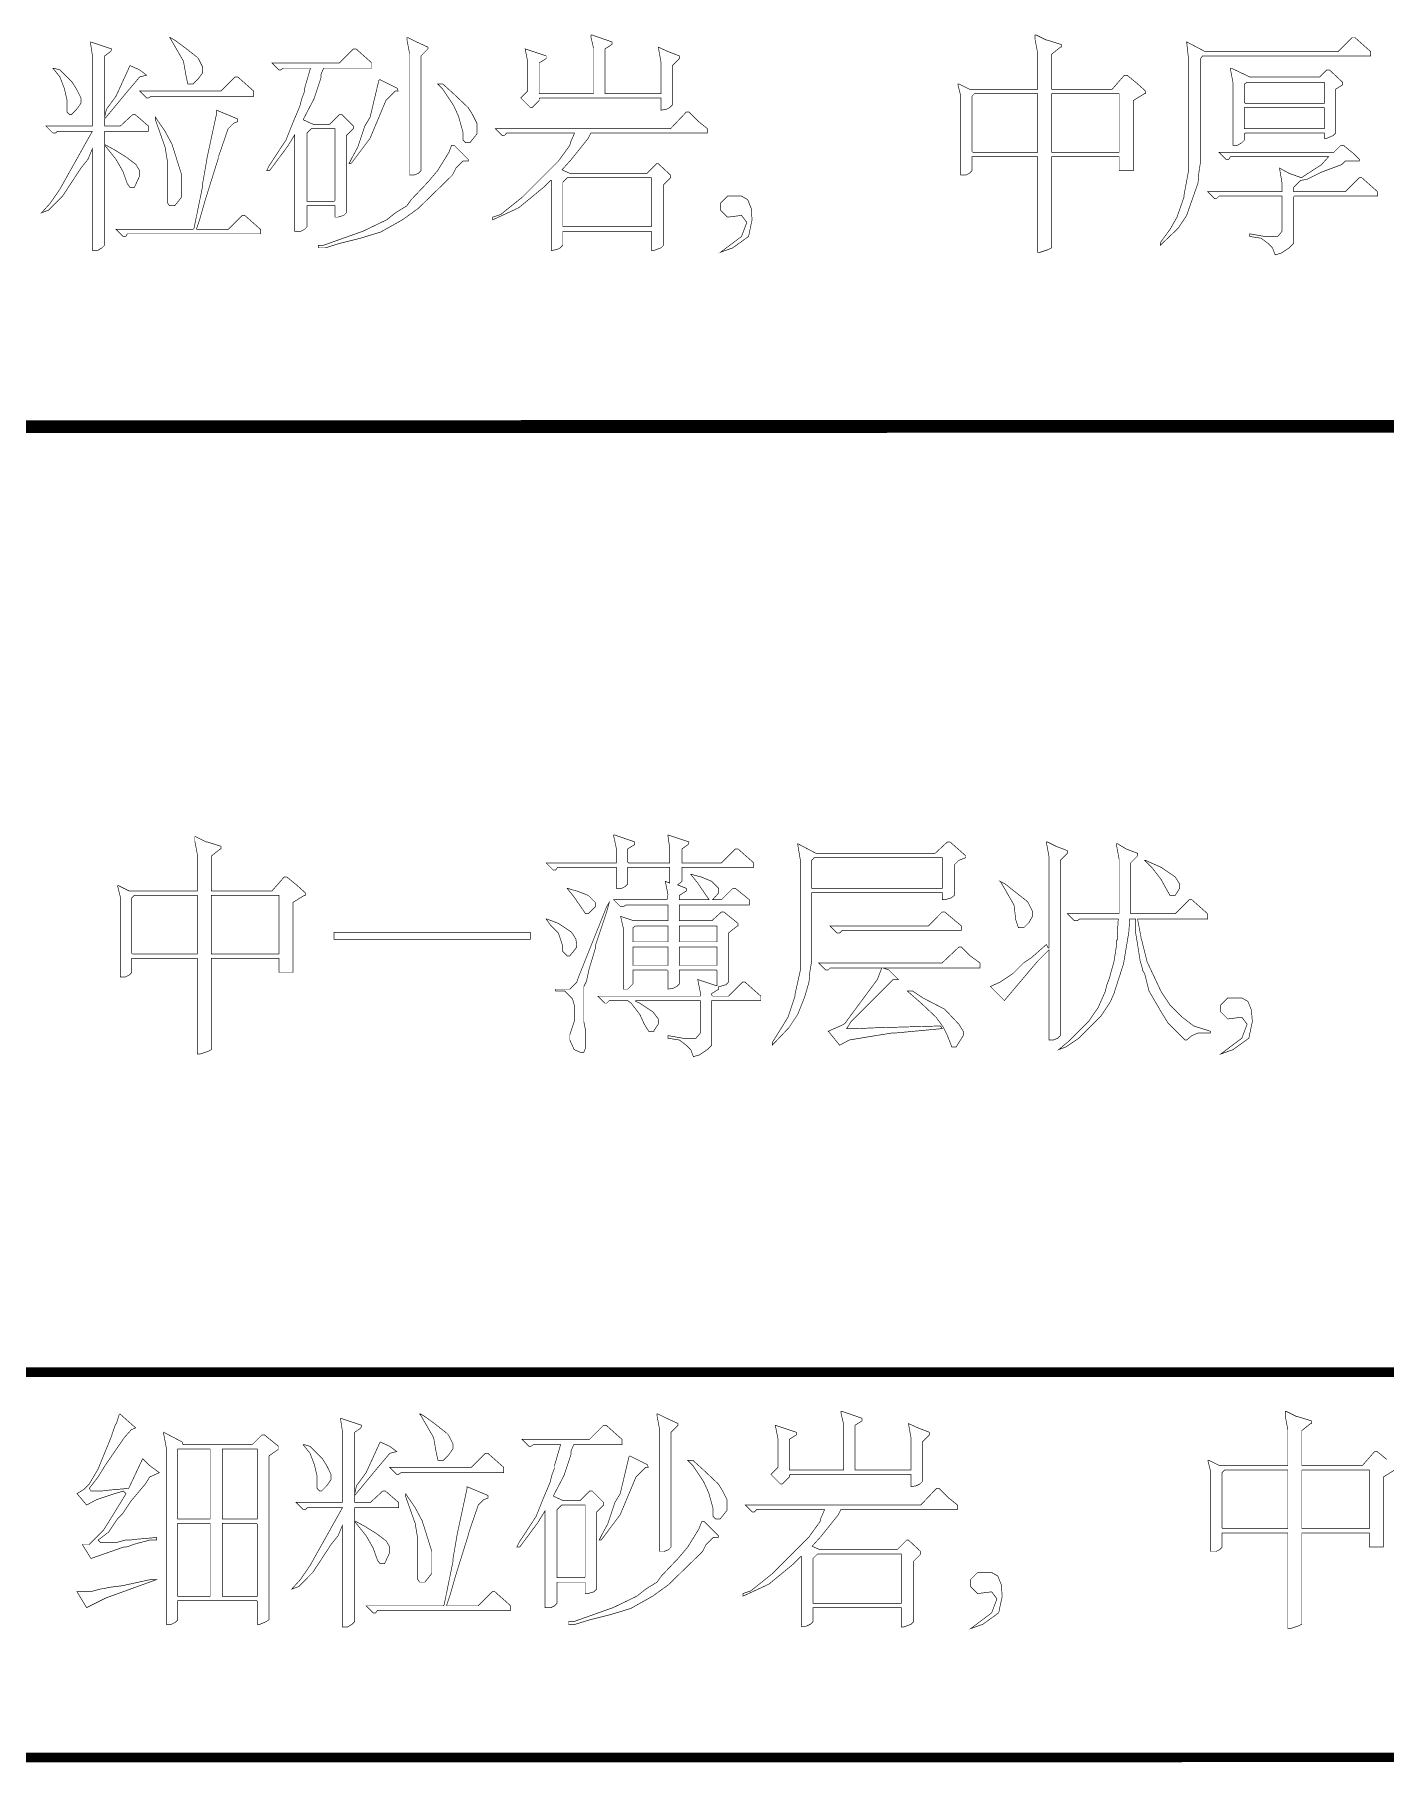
# Model space of a CAD drawing. Extents: x 94 to 452, y -72 to 1042.
# Drawn here: x 237.14 to 258.31, y 393.93 to 420.99 of the extents above; entities that cross this region are included whole.
import ezdxf

# ---------------------------------------------------------------- set-up
doc = ezdxf.new("R2010")
doc.units = 0
doc.header["$MEASUREMENT"] = 0
doc.layers.add('TREE_LAYER', color=7, linetype='Continuous')

msp = doc.modelspace()

# ---------------------------------------------------------------- linework, layer by layer
at = {"layer": 'TREE_LAYER'}
for points, const_width, elevation in [([(238.020048, 420.874952), (238.020048, 420.874952), (238.020048, 420.847501), (238.047499, 420.66907), (238.047499, 419.557305), (238.047499, 419.557305), (237.320048, 419.557305), (237.429852, 419.447501), (237.471029, 419.447501), (237.49848, 419.474952), (238.047499, 419.474952), (238.047499, 419.474952), (237.539656, 418.56907), (237.388676, 418.349462), (237.251421, 418.198482), (237.361225, 418.239658), (237.580833, 418.459266), (237.869068, 418.898482), (237.978872, 419.035737), (238.047499, 419.200442), (238.047499, 419.200442), (238.047499, 417.608286), (238.129852, 417.608286), (238.19848, 417.649462), (238.239656, 417.690639), (238.239656, 419.255344), (238.239656, 419.255344), (238.253382, 419.241619), (238.418088, 419.035737), (238.527891, 418.84358), (238.596519, 418.651423), (238.637695, 418.596521), (238.706323, 418.596521), (238.788676, 418.774952), (238.788676, 418.857305), (238.747499, 418.925933), (238.733774, 418.953384), (238.569068, 419.076913), (238.390637, 419.186717), (238.239656, 419.26907), (238.239656, 419.474952), (238.239656, 419.474952), (238.925931, 419.474952), (238.925931, 419.557305), (238.720048, 419.735737), (238.678872, 419.735737), (238.486715, 419.557305), (238.239656, 419.557305), (238.239656, 419.557305), (238.239656, 419.667109), (238.569068, 420.065148), (238.788676, 420.325933), (238.89848, 420.353384), (238.788676, 420.435737), (238.637695, 420.504364), (238.418088, 420.023972), (238.267107, 419.81809), (238.239656, 419.69456), (238.239656, 419.69456), (238.239656, 420.655344), (238.335735, 420.723972), (238.34946, 420.765148), (238.020048, 420.874952), (238.020048, 420.874952)], 0.01, 44), ([(239.269068, 420.94358), (239.255342, 420.94358), (239.269068, 420.929854), (239.47495, 420.572992), (239.516127, 420.339658), (239.543578, 420.216129), (239.557303, 420.216129), (239.625931, 420.216129), (239.708284, 420.298482), (239.776911, 420.39456), (239.776911, 420.476913), (239.708284, 420.614168), (239.680833, 420.641619), (239.488676, 420.792599), (239.337695, 420.902403), (239.269068, 420.94358), (239.269068, 420.94358)], 0.01, 44), ([(242.988676, 420.94358), (242.97495, 420.94358), (242.97495, 420.916129), (243.016127, 420.696521), (243.016127, 418.788678), (243.084754, 418.788678), (243.153382, 418.816129), (243.194558, 418.857305), (243.194558, 420.655344), (243.304362, 420.765148), (243.304362, 420.792599), (243.125931, 420.874952), (242.988676, 420.94358), (242.988676, 420.94358)], 0.01, 44), ([(245.871029, 420.984756), (245.857303, 420.984756), (245.857303, 420.957305), (245.89848, 420.778874), (245.89848, 420.065148), (245.884754, 420.065148), (245.061225, 420.065148), (245.047499, 420.065148), (245.047499, 420.545541), (245.157303, 420.614168), (245.157303, 420.614168), (245.157303, 420.655344), (244.827891, 420.765148), (244.869068, 420.559266), (244.869068, 420.106325), (244.759264, 419.996521), (244.910244, 419.845541), (244.937695, 419.845541), (245.047499, 419.955344), (245.047499, 419.982795), (245.061225, 419.996521), (246.955342, 419.996521), (246.955342, 419.982795), (246.955342, 419.804364), (247.037695, 419.81809), (247.092597, 419.845541), (247.133774, 419.886717), (247.133774, 420.504364), (247.243578, 420.614168), (247.243578, 420.655344), (247.065146, 420.723972), (246.914166, 420.792599), (246.955342, 420.559266), (246.955342, 420.065148), (246.955342, 420.065148), (246.076911, 420.065148), (246.076911, 420.065148), (246.076911, 420.765148), (246.186715, 420.833776), (246.186715, 420.833776), (246.186715, 420.874952), (245.871029, 420.984756), (245.871029, 420.984756)], 0.01, 44), ([(252.829852, 420.984756), (252.816127, 420.984756), (252.816127, 420.916129), (252.857303, 420.696521), (252.857303, 420.147501), (252.857303, 420.133776), (251.786715, 420.133776), (251.622009, 420.216129), (251.608284, 420.216129), (251.608284, 420.202403), (251.64946, 420.037697), (251.64946, 418.788678), (251.731813, 418.788678), (251.786715, 418.816129), (251.827891, 418.857305), (251.827891, 419.076913), (251.841617, 419.076913), (252.857303, 419.076913), (252.857303, 419.076913), (252.857303, 417.580835), (252.89848, 417.580835), (253.022009, 417.622011), (253.076911, 417.649462), (253.076911, 419.076913), (253.076911, 419.076913), (254.133774, 419.076913), (254.133774, 419.076913), (254.133774, 418.857305), (254.353382, 418.857305), (254.353382, 419.955344), (254.531813, 420.065148), (254.545539, 420.065148), (254.545539, 420.106325), (254.408284, 420.229854), (254.257303, 420.353384), (254.216127, 420.353384), (254.02397, 420.133776), (253.076911, 420.133776), (253.076911, 420.147501), (253.076911, 420.682795), (253.214166, 420.792599), (253.227891, 420.792599), (253.227891, 420.833776), (253.008284, 420.902403), (252.994558, 420.902403), (252.829852, 420.984756), (252.829852, 420.984756)], 0.01, 44), ([(257.825931, 420.94358), (257.784754, 420.94358), (257.565146, 420.723972), (255.478872, 420.723972), (255.190637, 420.874952), (255.218088, 420.627893), (255.218088, 418.84358), (255.14946, 418.472992), (255.14946, 418.445541), (255.039656, 418.129854), (254.929852, 417.937697), (254.778872, 417.731815), (254.778872, 417.690639), (255.053382, 417.951423), (255.190637, 418.157305), (255.286715, 418.431815), (255.369068, 418.665148), (255.382793, 418.829854), (255.410244, 419.008286), (255.410244, 420.614168), (255.437695, 420.655344), (258.072989, 420.655344), (258.072989, 420.723972), (257.825931, 420.94358), (257.825931, 420.94358)], 0.01, 44), ([(242.178872, 420.765148), (242.137695, 420.765148), (241.918088, 420.545541), (240.861225, 420.545541), (240.971029, 420.435737), (240.99848, 420.435737), (241.039656, 420.463188), (241.465146, 420.463188), (241.465146, 420.463188), (241.369068, 420.133776), (241.369068, 420.092599), (241.327891, 419.982795), (241.30044, 419.872992), (241.190637, 419.612207), (241.080833, 419.337697), (240.820048, 418.939658), (240.778872, 418.857305), (240.778872, 418.857305), (240.820048, 418.857305), (240.833774, 418.871031), (241.108284, 419.241619), (241.218088, 419.42005), (241.218088, 419.42005), (241.218088, 417.910246), (241.314166, 417.910246), (241.369068, 417.937697), (241.410244, 417.978874), (241.410244, 418.308286), (241.410244, 418.308286), (241.835735, 418.308286), (241.84946, 418.308286), (241.84946, 418.129854), (241.890637, 418.129854), (241.986715, 418.157305), (242.027891, 418.198482), (242.027891, 419.406325), (242.137695, 419.516129), (242.137695, 419.557305), (241.959264, 419.735737), (241.918088, 419.735737), (241.767107, 419.584756), (241.506323, 419.584756), (241.355342, 419.653384), (241.355342, 419.667109), (241.520048, 419.982795), (241.629852, 420.312207), (241.629852, 420.367109), (241.671029, 420.463188), (242.425931, 420.463188), (242.425931, 420.545541), (242.178872, 420.765148), (242.178872, 420.765148)], 0.01, 44), ([(237.443578, 420.463188), (237.429852, 420.463188), (237.539656, 420.325933), (237.608284, 420.147501), (237.64946, 419.96907), (237.64946, 419.776913), (237.690637, 419.735737), (237.718088, 419.735737), (237.80044, 419.81809), (237.869068, 419.914168), (237.869068, 419.996521), (237.80044, 420.133776), (237.731813, 420.24358), (237.539656, 420.435737), (237.443578, 420.463188), (237.443578, 420.463188)], 0.01, 44), ([(240.325931, 420.325933), (240.284754, 420.325933), (240.065146, 420.106325), (238.788676, 420.106325), (238.89848, 419.996521), (238.925931, 419.996521), (238.967107, 420.023972), (240.572989, 420.023972), (240.572989, 420.106325), (240.325931, 420.325933), (240.325931, 420.325933)], 0.01, 44), ([(242.54946, 420.284756), (242.535735, 420.271031), (242.39848, 419.69456), (242.316127, 419.557305), (242.206323, 419.227893), (242.110244, 419.049462), (242.069068, 418.967109), (242.096519, 418.967109), (242.110244, 418.980835), (242.39848, 419.365148), (242.645539, 419.955344), (242.796519, 420.106325), (242.837695, 420.106325), (242.82397, 420.147501), (242.54946, 420.284756), (242.54946, 420.284756)], 0.01, 44), ([(255.890637, 420.463188), (255.876911, 420.463188), (255.876911, 420.449462), (255.918088, 420.229854), (255.918088, 419.255344), (255.986715, 419.255344), (256.055342, 419.296521), (256.096519, 419.337697), (256.096519, 419.433776), (256.110244, 419.447501), (257.345539, 419.447501), (257.345539, 419.365148), (257.386715, 419.365148), (257.482793, 419.406325), (257.52397, 419.447501), (257.52397, 420.133776), (257.633774, 420.202403), (257.633774, 420.24358), (257.427891, 420.435737), (257.386715, 420.435737), (257.276911, 420.325933), (256.178872, 420.325933), (255.890637, 420.463188), (255.890637, 420.463188)], 0.01, 44), ([(243.537695, 420.216129), (243.455342, 420.216129), (243.537695, 420.133776), (243.702401, 419.886717), (243.716127, 419.859266), (243.784754, 419.708286), (243.853382, 419.461227), (243.853382, 419.337697), (243.894558, 419.296521), (243.963186, 419.296521), (244.072989, 419.433776), (244.072989, 419.598482), (244.004362, 419.735737), (243.935735, 419.845541), (243.688676, 420.078874), (243.537695, 420.216129), (243.537695, 420.216129)], 0.01, 44), ([(251.869068, 420.065148), (251.869068, 420.065148), (252.857303, 420.065148), (252.857303, 420.065148), (252.857303, 419.159266), (252.857303, 419.145541), (251.841617, 419.145541), (251.827891, 419.159266), (251.827891, 420.023972), (251.869068, 420.065148), (251.869068, 420.065148)], 0.01, 44), ([(253.076911, 420.065148), (253.076911, 420.065148), (254.133774, 420.065148), (254.133774, 420.065148), (254.133774, 419.159266), (254.133774, 419.145541), (253.076911, 419.145541), (253.076911, 419.159266), (253.076911, 420.065148), (253.076911, 420.065148)], 0.01, 44), ([(256.137695, 420.24358), (256.137695, 420.24358), (257.345539, 420.24358), (257.345539, 420.24358), (257.345539, 419.927893), (257.345539, 419.914168), (256.110244, 419.914168), (256.096519, 419.927893), (256.096519, 420.216129), (256.137695, 420.24358), (256.137695, 420.24358)], 0.01, 44), ([(239.996519, 419.804364), (239.996519, 419.804364), (239.996519, 419.763188), (239.845539, 419.063188), (239.818088, 418.898482), (239.776911, 418.665148), (239.776911, 418.623972), (239.639656, 417.951423), (239.625931, 417.937697), (238.418088, 417.937697), (238.527891, 417.827893), (238.569068, 417.827893), (238.596519, 417.86907), (240.682793, 417.86907), (240.682793, 417.937697), (240.435735, 418.157305), (240.394558, 418.157305), (240.17495, 417.937697), (239.680833, 417.937697), (239.680833, 417.951423), (239.735735, 418.116129), (239.818088, 418.404364), (240.02397, 419.063188), (240.02397, 419.076913), (240.17495, 419.516129), (240.257303, 419.598482), (240.325931, 419.625933), (240.325931, 419.667109), (239.996519, 419.804364), (239.996519, 419.804364)], 0.01, 44), ([(247.394558, 419.776913), (247.353382, 419.776913), (247.106323, 419.516129), (244.361225, 419.516129), (244.471029, 419.406325), (244.49848, 419.406325), (244.539656, 419.447501), (245.596519, 419.447501), (245.596519, 419.433776), (245.541617, 419.310246), (245.527891, 419.255344), (245.34946, 419.008286), (244.786715, 418.445541), (244.443578, 418.171031), (244.320048, 418.129854), (244.320048, 418.088678), (244.676911, 418.253384), (244.731813, 418.280835), (245.116127, 418.596521), (245.225931, 418.706325), (245.239656, 418.706325), (245.239656, 417.608286), (245.322009, 417.622011), (245.376911, 417.649462), (245.418088, 417.690639), (245.418088, 417.896521), (245.418088, 417.910246), (246.804362, 417.910246), (246.804362, 417.896521), (246.804362, 417.608286), (246.845539, 417.608286), (246.955342, 417.649462), (246.996519, 417.690639), (246.996519, 418.637697), (247.106323, 418.747501), (247.106323, 418.788678), (246.914166, 418.967109), (246.886715, 418.967109), (246.735735, 418.816129), (245.527891, 418.816129), (245.404362, 418.871031), (245.541617, 419.022011), (245.816127, 419.365148), (245.857303, 419.447501), (247.682793, 419.447501), (247.682793, 419.516129), (247.545539, 419.625933), (247.394558, 419.776913), (247.394558, 419.776913)], 0.01, 44), ([(256.096519, 419.845541), (256.110244, 419.845541), (257.345539, 419.845541), (257.345539, 419.845541), (257.345539, 419.516129), (257.345539, 419.516129), (256.110244, 419.516129), (256.096519, 419.516129), (256.096519, 419.845541), (256.096519, 419.845541)], 0.01, 44), ([(239.035735, 419.69456), (239.035735, 419.653384), (239.186715, 419.227893), (239.227891, 418.980835), (239.227891, 418.349462), (239.255342, 418.308286), (239.337695, 418.308286), (239.447499, 418.445541), (239.447499, 418.788678), (239.296519, 419.26907), (239.186715, 419.474952), (239.035735, 419.69456), (239.035735, 419.69456)], 0.01, 44), ([(241.478872, 419.516129), (241.478872, 419.516129), (241.835735, 419.516129), (241.84946, 419.516129), (241.84946, 418.390639), (241.835735, 418.376913), (241.410244, 418.376913), (241.410244, 418.390639), (241.410244, 419.447501), (241.478872, 419.516129), (241.478872, 419.516129)], 0.01, 44), ([(243.716127, 419.255344), (243.67495, 419.255344), (243.633774, 419.145541), (243.455342, 418.857305), (243.304362, 418.678874), (243.043578, 418.404364), (242.97495, 418.308286), (242.796519, 418.198482), (242.659264, 418.088678), (242.288676, 417.910246), (241.671029, 417.690639), (241.588676, 417.690639), (241.588676, 417.649462), (241.69848, 417.649462), (241.918088, 417.71809), (242.247499, 417.800442), (242.563186, 417.896521), (242.906323, 418.088678), (243.153382, 418.267109), (243.688676, 418.788678), (243.743578, 418.898482), (243.853382, 419.008286), (243.935735, 419.008286), (243.935735, 419.035737), (243.716127, 419.255344), (243.716127, 419.255344)], 0.01, 44), ([(257.647499, 419.255344), (257.606323, 419.255344), (257.496519, 419.145541), (255.69848, 419.145541), (255.808284, 419.035737), (255.84946, 419.035737), (255.876911, 419.076913), (257.414166, 419.076913), (257.414166, 419.076913), (257.304362, 418.953384), (256.988676, 418.747501), (256.796519, 418.816129), (256.645539, 418.898482), (256.686715, 418.651423), (256.686715, 418.527893), (256.686715, 418.527893), (255.520048, 418.527893), (255.629852, 418.41809), (255.657303, 418.41809), (255.69848, 418.459266), (256.686715, 418.459266), (256.686715, 418.445541), (256.686715, 417.910246), (256.618088, 417.827893), (256.412205, 417.827893), (256.178872, 417.86907), (256.178872, 417.827893), (256.357303, 417.800442), (256.467107, 417.71809), (256.535735, 417.649462), (256.576911, 417.539658), (256.672989, 417.567109), (256.796519, 417.649462), (256.865146, 417.71809), (256.865146, 418.445541), (256.878872, 418.459266), (258.182793, 418.459266), (258.182793, 418.527893), (257.935735, 418.747501), (257.894558, 418.747501), (257.67495, 418.527893), (256.878872, 418.527893), (256.865146, 418.527893), (256.865146, 418.596521), (256.97495, 418.706325), (257.071029, 418.72005), (257.290637, 418.829854), (257.620048, 418.953384), (257.633774, 418.967109), (257.67495, 419.008286), (257.894558, 419.008286), (257.894558, 419.035737), (257.79848, 419.131815), (257.647499, 419.255344), (257.647499, 419.255344)], 0.01, 44), ([(245.486715, 418.747501), (245.486715, 418.747501), (246.804362, 418.747501), (246.804362, 418.747501), (246.804362, 417.978874), (246.804362, 417.978874), (245.418088, 417.978874), (245.418088, 417.978874), (245.418088, 418.678874), (245.486715, 418.747501), (245.486715, 418.747501)], 0.01, 44), ([(248.218088, 418.459266), (247.99848, 418.459266), (247.888676, 418.349462), (247.888676, 418.239658), (247.99848, 418.129854), (248.218088, 418.157305), (248.30044, 418.047501), (248.218088, 417.827893), (247.888676, 417.580835), (248.080833, 417.649462), (248.327891, 417.827893), (248.382793, 418.088678), (248.369068, 418.267109), (248.314166, 418.404364), (248.218088, 418.459266), (248.218088, 418.459266)], 0.01, 44), ([(221.22612, 414.84403), (449.22612, 414.90873)], 0.2, 228.000009), ([(239.666972, 408.427961), (239.653246, 408.427961), (239.653246, 408.359333), (239.694423, 408.139725), (239.694423, 407.590706), (239.694423, 407.57698), (238.623835, 407.57698), (238.459129, 407.659333), (238.445403, 407.659333), (238.445403, 407.645608), (238.48658, 407.480902), (238.48658, 406.231882), (238.568933, 406.231882), (238.623835, 406.259333), (238.665011, 406.30051), (238.665011, 406.520117), (238.678737, 406.520117), (239.694423, 406.520117), (239.694423, 406.520117), (239.694423, 405.024039), (239.735599, 405.024039), (239.859129, 405.065215), (239.914031, 405.092666), (239.914031, 406.520117), (239.914031, 406.520117), (240.970894, 406.520117), (240.970894, 406.520117), (240.970894, 406.30051), (241.190501, 406.30051), (241.190501, 407.398549), (241.368933, 407.508353), (241.382658, 407.508353), (241.382658, 407.549529), (241.245403, 407.673059), (241.094423, 407.796588), (241.053246, 407.796588), (240.86109, 407.57698), (239.914031, 407.57698), (239.914031, 407.590706), (239.914031, 408.126), (240.051286, 408.235804), (240.065011, 408.235804), (240.065011, 408.27698), (239.845403, 408.345608), (239.831678, 408.345608), (239.666972, 408.427961), (239.666972, 408.427961)], 0.01, 45), ([(246.227756, 408.455411), (246.214031, 408.455411), (246.214031, 408.441686), (246.255207, 408.249529), (246.255207, 408.029921), (246.255207, 408.016196), (245.157168, 408.016196), (245.266972, 407.906392), (245.308148, 407.906392), (245.335599, 407.947568), (246.255207, 407.947568), (246.255207, 407.947568), (246.255207, 407.618157), (246.33756, 407.618157), (246.392462, 407.645608), (246.433639, 407.686784), (246.433639, 407.947568), (246.447364, 407.947568), (247.092462, 407.947568), (247.092462, 407.947568), (247.092462, 407.714235), (247.092462, 407.70051), (247.023835, 407.727961), (247.065011, 407.522078), (247.051286, 407.439725), (246.214031, 407.439725), (246.323835, 407.329921), (246.365011, 407.329921), (246.406188, 407.357372), (247.051286, 407.357372), (247.065011, 407.357372), (247.065011, 407.110313), (247.051286, 407.110313), (246.529717, 407.110313), (246.447364, 407.137764), (246.323835, 407.178941), (246.365011, 407.00051), (246.365011, 406.039725), (246.433639, 406.039725), (246.515992, 406.122078), (246.515992, 406.327961), (246.515992, 406.341686), (247.051286, 406.341686), (247.065011, 406.327961), (247.065011, 406.039725), (247.147364, 406.053451), (247.202266, 406.080902), (247.243443, 406.122078), (247.243443, 406.327961), (247.243443, 406.341686), (247.819913, 406.341686), (247.833639, 406.327961), (247.833639, 406.094627), (247.819913, 406.094627), (247.531678, 406.190706), (247.572854, 405.984823), (247.572854, 405.929921), (245.966972, 405.929921), (246.076776, 405.820117), (246.104227, 405.820117), (246.145403, 405.861294), (246.433639, 405.861294), (246.488541, 405.820117), (246.625795, 405.641686), (246.694423, 405.490706), (246.76305, 405.380902), (246.845403, 405.380902), (246.845403, 405.394627), (246.914031, 405.490706), (246.914031, 405.573059), (246.831678, 405.682862), (246.625795, 405.820117), (246.557168, 405.847568), (246.557168, 405.861294), (246.557168, 405.861294), (247.572854, 405.861294), (247.572854, 405.861294), (247.572854, 405.353451), (247.504227, 405.271098), (247.298345, 405.271098), (247.065011, 405.312274), (247.065011, 405.271098), (247.243443, 405.243647), (247.353246, 405.161294), (247.421874, 405.092666), (247.46305, 404.982862), (247.559129, 405.010313), (247.682658, 405.092666), (247.751286, 405.161294), (247.751286, 405.861294), (247.765011, 405.861294), (248.519913, 405.861294), (248.519913, 405.929921), (248.272854, 406.149529), (248.231678, 406.149529), (248.01207, 405.929921), (247.765011, 405.929921), (247.751286, 405.943647), (247.751286, 405.971098), (247.86109, 406.039725), (247.86109, 406.080902), (247.874815, 406.080902), (247.970894, 406.108353), (248.01207, 406.149529), (248.01207, 406.918157), (248.149325, 407.027961), (248.16305, 407.027961), (248.16305, 407.069137), (247.943443, 407.247568), (247.902266, 407.247568), (247.751286, 407.110313), (247.243443, 407.110313), (247.243443, 407.110313), (247.243443, 407.357372), (247.243443, 407.357372), (248.341482, 407.357372), (248.341482, 407.439725), (248.121874, 407.618157), (248.080697, 407.618157), (247.902266, 407.439725), (247.765011, 407.439725), (247.765011, 407.439725), (247.86109, 407.549529), (247.86109, 407.618157), (247.751286, 407.727961), (247.58658, 407.796588), (247.531678, 407.810313), (247.435599, 407.837764), (247.421874, 407.837764), (247.531678, 407.70051), (247.710109, 407.439725), (247.710109, 407.439725), (247.243443, 407.439725), (247.243443, 407.508353), (247.353246, 407.57698), (247.353246, 407.618157), (247.215992, 407.673059), (247.284619, 407.727961), (247.284619, 407.947568), (247.284619, 407.947568), (248.410109, 407.947568), (248.410109, 408.016196), (248.16305, 408.235804), (248.121874, 408.235804), (247.902266, 408.016196), (247.284619, 408.016196), (247.284619, 408.029921), (247.284619, 408.235804), (247.380697, 408.304431), (247.394423, 408.345608), (247.065011, 408.455411), (247.065011, 408.455411), (247.065011, 408.441686), (247.092462, 408.249529), (247.092462, 408.029921), (247.092462, 408.016196), (246.447364, 408.016196), (246.433639, 408.029921), (246.433639, 408.235804), (246.543443, 408.304431), (246.543443, 408.345608), (246.227756, 408.455411), (246.227756, 408.455411)], 0.01, 45), ([(251.484619, 408.345608), (251.443443, 408.345608), (251.251286, 408.167176), (249.384619, 408.167176), (249.096384, 408.318157), (249.13756, 408.071098), (249.13756, 406.327961), (249.055207, 405.957372), (249.055207, 405.929921), (248.945403, 405.60051), (248.835599, 405.422078), (248.698345, 405.20247), (248.698345, 405.161294), (248.959129, 405.435804), (249.096384, 405.641686), (249.206188, 405.916196), (249.274815, 406.149529), (249.288541, 406.314235), (249.315992, 406.478941), (249.315992, 407.535804), (249.315992, 407.549529), (251.36109, 407.549529), (251.36109, 407.535804), (251.36109, 407.439725), (251.402266, 407.439725), (251.498345, 407.467176), (251.553246, 407.508353), (251.553246, 407.988745), (251.621874, 408.057372), (251.731678, 408.098549), (251.731678, 408.126), (251.484619, 408.345608), (251.484619, 408.345608)], 0.01, 45), ([(253.008148, 408.345608), (252.994423, 408.345608), (252.994423, 408.331882), (253.035599, 408.112274), (253.035599, 406.684823), (253.035599, 406.684823), (253.021874, 406.684823), (252.994423, 406.739725), (252.76109, 406.533843), (252.63756, 406.45149), (252.472854, 406.286784), (252.266972, 406.149529), (252.115992, 406.080902), (252.335599, 405.861294), (252.857168, 406.478941), (253.035599, 406.657372), (253.035599, 406.657372), (253.035599, 405.243647), (253.104227, 405.243647), (253.172854, 405.271098), (253.214031, 405.312274), (253.214031, 408.057372), (253.323835, 408.167176), (253.323835, 408.208353), (253.145403, 408.27698), (253.008148, 408.345608), (253.008148, 408.345608)], 0.01, 45), ([(249.343443, 408.084823), (249.357168, 408.098549), (251.36109, 408.098549), (251.36109, 408.084823), (251.36109, 407.618157), (251.36109, 407.618157), (249.315992, 407.618157), (249.315992, 407.618157), (249.315992, 408.057372), (249.343443, 408.084823), (249.343443, 408.084823)], 0.01, 45), ([(254.106188, 408.318157), (254.092462, 408.318157), (254.092462, 408.290706), (254.133639, 408.071098), (254.133639, 407.288745), (254.133639, 407.288745), (254.133639, 407.220117), (254.119913, 407.220117), (253.323835, 407.220117), (253.433639, 407.110313), (253.474815, 407.110313), (253.515992, 407.137764), (254.119913, 407.137764), (254.119913, 407.137764), (254.106188, 406.931882), (254.106188, 406.931882), (254.106188, 406.87698), (254.106188, 406.863255), (254.106188, 406.808353), (254.092462, 406.808353), (254.092462, 406.726), (254.051286, 406.465215), (253.996384, 406.273059), (253.982658, 406.218157), (253.941482, 406.108353), (253.914031, 405.998549), (253.804227, 405.75149), (253.653246, 405.531882), (253.351286, 405.229921), (253.18658, 405.092666), (253.296384, 405.133843), (253.502266, 405.271098), (253.845403, 405.614235), (253.982658, 405.820117), (254.010109, 405.875019), (254.065011, 405.998549), (254.065011, 406.012274), (254.202266, 406.437764), (254.243443, 406.684823), (254.284619, 406.931882), (254.298345, 407.124039), (254.298345, 407.137764), (254.380697, 407.137764), (254.394423, 407.137764), (254.394423, 406.904431), (254.421874, 406.739725), (254.46305, 406.478941), (254.504227, 406.341686), (254.504227, 406.327961), (254.531678, 406.286784), (254.600305, 406.012274), (254.792462, 405.682862), (254.902266, 405.504431), (255.16305, 405.243647), (255.190501, 405.243647), (255.272854, 405.312274), (255.368933, 405.353451), (255.56109, 405.353451), (255.56109, 405.380902), (255.300305, 405.463255), (255.121874, 405.60051), (254.929717, 405.792666), (254.792462, 405.998549), (254.572854, 406.465215), (254.504227, 406.739725), (254.504227, 406.753451), (254.476776, 406.835804), (254.476776, 406.849529), (254.421874, 407.137764), (254.435599, 407.137764), (255.519913, 407.137764), (255.519913, 407.220117), (255.272854, 407.439725), (255.231678, 407.439725), (255.01207, 407.220117), (254.31207, 407.220117), (254.31207, 407.247568), (254.31207, 407.288745), (254.31207, 408.016196), (254.421874, 408.126), (254.421874, 408.167176), (254.243443, 408.235804), (254.106188, 408.318157), (254.106188, 408.318157)], 0.01, 45), ([(254.545403, 408.057372), (254.531678, 408.057372), (254.655207, 407.933843), (254.792462, 407.755411), (254.874815, 407.604431), (254.929717, 407.508353), (254.943443, 407.508353), (255.01207, 407.508353), (255.080697, 407.618157), (255.080697, 407.686784), (255.01207, 407.796588), (254.792462, 407.947568), (254.545403, 408.057372), (254.545403, 408.057372)], 0.01, 45), ([(245.500305, 407.618157), (245.48658, 407.618157), (245.596384, 407.480902), (245.774815, 407.220117), (245.815992, 407.220117), (245.925795, 407.329921), (245.925795, 407.398549), (245.815992, 407.508353), (245.63756, 407.57698), (245.582658, 407.590706), (245.500305, 407.618157), (245.500305, 407.618157)], 0.01, 45), ([(252.266972, 407.727961), (252.266972, 407.727961), (252.280697, 407.714235), (252.48658, 407.357372), (252.514031, 407.124039), (252.555207, 407.00051), (252.555207, 407.00051), (252.63756, 407.00051), (252.719913, 407.082862), (252.774815, 407.178941), (252.774815, 407.261294), (252.706188, 407.398549), (252.678737, 407.426), (252.48658, 407.57698), (252.349325, 407.686784), (252.266972, 407.727961), (252.266972, 407.727961)], 0.01, 45), ([(238.706188, 407.508353), (238.706188, 407.508353), (239.694423, 407.508353), (239.694423, 407.508353), (239.694423, 406.60247), (239.694423, 406.588745), (238.678737, 406.588745), (238.665011, 406.60247), (238.665011, 407.467176), (238.706188, 407.508353), (238.706188, 407.508353)], 0.01, 45), ([(239.914031, 407.508353), (239.914031, 407.508353), (240.970894, 407.508353), (240.970894, 407.508353), (240.970894, 406.60247), (240.970894, 406.588745), (239.914031, 406.588745), (239.914031, 406.60247), (239.914031, 407.508353), (239.914031, 407.508353)], 0.01, 45), ([(246.145403, 407.398549), (246.104227, 407.329921), (245.665011, 406.231882), (245.63756, 406.149529), (245.527756, 406.039725), (245.308148, 406.039725), (245.308148, 406.012274), (245.445403, 406.012274), (245.568933, 405.888745), (245.596384, 405.792666), (245.596384, 405.531882), (245.527756, 405.326), (245.527756, 405.243647), (245.596384, 405.092666), (245.692462, 405.05149), (245.747364, 405.05149), (245.774815, 405.120117), (245.774815, 405.394627), (245.747364, 405.531882), (245.747364, 406.080902), (245.788541, 406.163255), (245.829717, 406.355411), (245.925795, 406.671098), (245.925795, 406.712274), (246.104227, 407.247568), (246.145403, 407.398549), (246.145403, 407.398549)], 0.01, 45), ([(245.170894, 407.137764), (245.157168, 407.137764), (245.225795, 407.041686), (245.349325, 406.918157), (245.417952, 406.712274), (245.417952, 406.629921), (245.48658, 406.561294), (245.527756, 406.561294), (245.63756, 406.698549), (245.623835, 406.822078), (245.555207, 406.931882), (245.349325, 407.069137), (245.170894, 407.137764), (245.170894, 407.137764)], 0.01, 45), ([(246.557168, 407.027961), (246.570894, 407.027961), (247.051286, 407.027961), (247.065011, 407.027961), (247.065011, 406.780902), (247.051286, 406.780902), (246.515992, 406.780902), (246.515992, 406.780902), (246.515992, 407.00051), (246.557168, 407.027961), (246.557168, 407.027961)], 0.01, 45), ([(247.243443, 407.027961), (247.243443, 407.027961), (247.819913, 407.027961), (247.833639, 407.027961), (247.833639, 406.780902), (247.819913, 406.780902), (247.243443, 406.780902), (247.243443, 406.780902), (247.243443, 407.027961), (247.243443, 407.027961)], 0.01, 45), ([(251.402266, 407.247568), (251.36109, 407.247568), (251.141482, 407.027961), (249.604227, 407.027961), (249.714031, 406.918157), (249.755207, 406.918157), (249.796384, 406.959333), (251.66305, 406.959333), (251.66305, 407.027961), (251.402266, 407.247568), (251.402266, 407.247568)], 0.01, 45), ([(244.910109, 406.931882), (241.835599, 406.931882), (241.835599, 406.904431), (241.835599, 406.822078), (244.415992, 406.822078), (244.910109, 406.822078), (244.910109, 406.87698), (244.910109, 406.931882)], 0.01, 45), ([(246.515992, 406.698549), (246.515992, 406.698549), (247.051286, 406.698549), (247.065011, 406.698549), (247.065011, 406.410313), (247.051286, 406.410313), (246.515992, 406.410313), (246.515992, 406.410313), (246.515992, 406.698549), (246.515992, 406.698549)], 0.01, 45), ([(247.243443, 406.698549), (247.243443, 406.698549), (247.819913, 406.698549), (247.833639, 406.698549), (247.833639, 406.410313), (247.819913, 406.410313), (247.243443, 406.410313), (247.243443, 406.410313), (247.243443, 406.698549), (247.243443, 406.698549)], 0.01, 45), ([(251.66305, 406.698549), (251.621874, 406.698549), (251.36109, 406.45149), (249.425795, 406.45149), (249.535599, 406.341686), (249.576776, 406.341686), (249.604227, 406.369137), (250.414031, 406.369137), (250.414031, 406.369137), (250.345403, 406.190706), (249.83756, 405.504431), (249.796384, 405.47698), (249.576776, 405.380902), (249.755207, 405.161294), (249.906188, 405.243647), (250.235599, 405.298549), (250.578737, 405.353451), (250.633639, 405.353451), (251.36109, 405.422078), (251.333639, 405.463255), (250.359129, 405.435804), (250.345403, 405.435804), (250.029717, 405.422078), (250.029717, 405.422078), (249.878737, 405.422078), (249.865011, 405.422078), (249.933639, 405.531882), (250.592462, 406.190706), (250.674815, 406.190706), (250.523835, 406.341686), (250.441482, 406.369137), (250.441482, 406.369137), (250.441482, 406.369137), (251.951286, 406.369137), (251.951286, 406.45149), (251.800305, 406.561294), (251.66305, 406.698549), (251.66305, 406.698549)], 0.01, 45), ([(250.894423, 406.012274), (250.81207, 406.012274), (251.031678, 405.820117), (251.265011, 405.60051), (251.374815, 405.449529), (251.443443, 405.312274), (251.51207, 405.133843), (251.580697, 405.133843), (251.690501, 405.312274), (251.690501, 405.380902), (251.621874, 405.490706), (251.402266, 405.724039), (251.059129, 405.90247), (250.894423, 406.012274), (250.894423, 406.012274)], 0.01, 45), ([(256.055207, 405.90247), (255.835599, 405.90247), (255.725795, 405.792666), (255.725795, 405.682862), (255.835599, 405.573059), (256.055207, 405.60051), (256.13756, 405.490706), (256.055207, 405.271098), (255.725795, 405.024039), (255.917952, 405.092666), (256.165011, 405.271098), (256.219913, 405.531882), (256.206188, 405.710313), (256.151286, 405.847568), (256.055207, 405.90247), (256.055207, 405.90247)], 0.01, 45), ([(221.22612, 400.039582), (399.22612, 400.039582)], 0.15, 178), ([(249.789589, 399.428924), (249.775863, 399.428924), (249.775863, 399.401473), (249.81704, 399.223041), (249.81704, 398.509316), (249.803314, 398.509316), (248.979785, 398.509316), (248.966059, 398.509316), (248.966059, 398.989708), (249.075863, 399.058335), (249.075863, 399.058335), (249.075863, 399.099512), (248.746451, 399.209316), (248.787628, 399.003433), (248.787628, 398.550492), (248.677824, 398.440688), (248.828804, 398.289708), (248.856255, 398.289708), (248.966059, 398.399512), (248.966059, 398.426963), (248.979785, 398.440688), (250.873902, 398.440688), (250.873902, 398.426963), (250.873902, 398.248531), (250.956255, 398.262257), (251.011157, 398.289708), (251.052334, 398.330884), (251.052334, 398.948531), (251.162138, 399.058335), (251.162138, 399.099512), (250.983706, 399.168139), (250.832726, 399.236767), (250.873902, 399.003433), (250.873902, 398.509316), (250.873902, 398.509316), (249.995471, 398.509316), (249.995471, 398.509316), (249.995471, 399.209316), (250.105275, 399.277943), (250.105275, 399.277943), (250.105275, 399.31912), (249.789589, 399.428924), (249.789589, 399.428924)], 0.01, 46), ([(256.748412, 399.428924), (256.734687, 399.428924), (256.734687, 399.360296), (256.775863, 399.140688), (256.775863, 398.591669), (256.775863, 398.577943), (255.705275, 398.577943), (255.540569, 398.660296), (255.526843, 398.660296), (255.526843, 398.646571), (255.56802, 398.481865), (255.56802, 397.232845), (255.650373, 397.232845), (255.705275, 397.260296), (255.746451, 397.301473), (255.746451, 397.52108), (255.760177, 397.52108), (256.775863, 397.52108), (256.775863, 397.52108), (256.775863, 396.025002), (256.81704, 396.025002), (256.940569, 396.066178), (256.995471, 396.093629), (256.995471, 397.52108), (256.995471, 397.52108), (258.052334, 397.52108), (258.052334, 397.52108), (258.052334, 397.301473), (258.271942, 397.301473), (258.271942, 398.399512), (258.450373, 398.509316)], 0.01, 46), ([(258.326843, 398.674022), (258.175863, 398.797551), (258.134687, 398.797551), (257.94253, 398.577943), (256.995471, 398.577943), (256.995471, 398.591669), (256.995471, 399.126963), (257.132726, 399.236767), (257.146451, 399.236767), (257.146451, 399.277943), (256.926843, 399.346571), (256.913118, 399.346571), (256.748412, 399.428924), (256.748412, 399.428924)], 0.01, 46), ([(238.479785, 399.387747), (238.466059, 399.374022), (238.424883, 399.236767), (238.411157, 399.223041), (238.356255, 399.072061), (238.356255, 399.058335), (238.136647, 398.523041), (237.999392, 398.289708), (237.91704, 398.207355), (237.807236, 398.138728), (237.958216, 397.960296), (238.109196, 398.042649), (238.397432, 398.138728), (238.534687, 398.179904), (238.575863, 398.138728), (238.356255, 397.781865), (238.219, 397.562257), (237.999392, 397.342649), (237.889589, 397.342649), (238.026843, 397.123041), (238.534687, 397.301473), (238.575863, 397.301473), (238.658216, 397.328924), (238.685667, 397.342649), (238.946451, 397.411277), (239.056255, 397.411277), (239.056255, 397.452453), (238.740569, 397.425002), (238.740569, 397.425002), (238.630765, 397.411277), (238.630765, 397.411277), (238.562138, 397.411277), (238.411157, 397.3701), (238.177824, 397.3701), (238.136647, 397.411277), (238.301353, 397.534806), (238.438608, 397.740688), (238.520961, 397.823041), (238.658216, 398.028924), (238.877824, 398.289708), (238.946451, 398.399512), (239.097432, 398.468139), (238.946451, 398.577943), (238.836647, 398.687747), (238.61704, 398.22108), (238.301353, 398.193629), (238.301353, 398.193629), (238.191549, 398.179904), (238.191549, 398.179904), (238.026843, 398.179904), (237.999392, 398.22108), (238.136647, 398.399512), (238.246451, 398.577943), (238.548412, 399.017159), (238.658216, 399.140688), (238.726843, 399.168139), (238.479785, 399.387747), (238.479785, 399.387747)], 0.01, 46), ([(241.938608, 399.31912), (241.938608, 399.31912), (241.938608, 399.291669), (241.966059, 399.113237), (241.966059, 398.001473), (241.966059, 398.001473), (241.238608, 398.001473), (241.348412, 397.891669), (241.389589, 397.891669), (241.41704, 397.91912), (241.966059, 397.91912), (241.966059, 397.91912), (241.458216, 397.013237), (241.307236, 396.793629), (241.169981, 396.642649), (241.279785, 396.683826), (241.499392, 396.903433), (241.787628, 397.342649), (241.897432, 397.479904), (241.966059, 397.64461), (241.966059, 397.64461), (241.966059, 396.052453), (242.048412, 396.052453), (242.11704, 396.093629), (242.158216, 396.134806), (242.158216, 397.699512), (242.158216, 397.699512), (242.171942, 397.685786), (242.336647, 397.479904), (242.446451, 397.287747), (242.515079, 397.09559), (242.556255, 397.040688), (242.624883, 397.040688), (242.707236, 397.21912), (242.707236, 397.301473), (242.666059, 397.3701), (242.652334, 397.397551), (242.487628, 397.52108), (242.309196, 397.630884), (242.158216, 397.713237), (242.158216, 397.91912), (242.158216, 397.91912), (242.844491, 397.91912), (242.844491, 398.001473), (242.638608, 398.179904), (242.597432, 398.179904), (242.405275, 398.001473), (242.158216, 398.001473), (242.158216, 398.001473), (242.158216, 398.111277), (242.487628, 398.509316), (242.707236, 398.7701), (242.81704, 398.797551), (242.707236, 398.879904), (242.556255, 398.948531), (242.336647, 398.468139), (242.185667, 398.262257), (242.158216, 398.138728), (242.158216, 398.138728), (242.158216, 399.099512), (242.254294, 399.168139), (242.26802, 399.209316), (241.938608, 399.31912), (241.938608, 399.31912)], 0.01, 46), ([(243.187628, 399.387747), (243.173902, 399.387747), (243.187628, 399.374022), (243.39351, 399.017159), (243.434687, 398.783826), (243.462138, 398.660296), (243.475863, 398.660296), (243.544491, 398.660296), (243.626843, 398.742649), (243.695471, 398.838728), (243.695471, 398.92108), (243.626843, 399.058335), (243.599392, 399.085786), (243.407236, 399.236767), (243.256255, 399.346571), (243.187628, 399.387747), (243.187628, 399.387747)], 0.01, 46), ([(246.097432, 399.209316), (246.056255, 399.209316), (245.836647, 398.989708), (244.779785, 398.989708), (244.889589, 398.879904), (244.91704, 398.879904), (244.958216, 398.907355), (245.383706, 398.907355), (245.383706, 398.907355), (245.287628, 398.577943), (245.287628, 398.536767), (245.246451, 398.426963), (245.219, 398.317159), (245.109196, 398.056375), (244.999392, 397.781865), (244.738608, 397.383826), (244.697432, 397.301473), (244.697432, 397.301473), (244.738608, 397.301473), (244.752334, 397.315198), (245.026843, 397.685786), (245.136647, 397.864218), (245.136647, 397.864218), (245.136647, 396.354414), (245.232726, 396.354414), (245.287628, 396.381865), (245.328804, 396.423041), (245.328804, 396.752453), (245.328804, 396.752453), (245.754294, 396.752453), (245.76802, 396.752453), (245.76802, 396.574022), (245.809196, 396.574022), (245.905275, 396.601473), (245.946451, 396.642649), (245.946451, 397.850492), (246.056255, 397.960296), (246.056255, 398.001473), (245.877824, 398.179904), (245.836647, 398.179904), (245.685667, 398.028924), (245.424883, 398.028924), (245.273902, 398.097551), (245.273902, 398.111277), (245.438608, 398.426963), (245.548412, 398.756375), (245.548412, 398.811277), (245.589589, 398.907355), (246.344491, 398.907355), (246.344491, 398.989708), (246.097432, 399.209316), (246.097432, 399.209316)], 0.01, 46), ([(246.907236, 399.387747), (246.89351, 399.387747), (246.89351, 399.360296), (246.934687, 399.140688), (246.934687, 397.232845), (247.003314, 397.232845), (247.071942, 397.260296), (247.113118, 397.301473), (247.113118, 399.099512), (247.222922, 399.209316), (247.222922, 399.236767), (247.044491, 399.31912), (246.907236, 399.387747), (246.907236, 399.387747)], 0.01, 46), ([(239.166059, 399.099512), (239.166059, 399.099512), (239.166059, 399.072061), (239.207236, 398.852453), (239.207236, 396.093629), (239.289589, 396.093629), (239.344491, 396.12108), (239.385667, 396.162257), (239.385667, 396.450492), (239.385667, 396.464218), (240.620961, 396.464218), (240.634687, 396.450492), (240.634687, 396.093629), (240.675863, 396.093629), (240.771942, 396.134806), (240.813118, 396.162257), (240.813118, 398.728924), (240.950373, 398.825002), (240.964098, 398.838728), (240.964098, 398.879904), (240.744491, 399.058335), (240.703314, 399.058335), (240.552334, 398.907355), (239.46802, 398.907355), (239.454294, 398.948531), (239.166059, 399.099512), (239.166059, 399.099512)], 0.01, 46), ([(241.362138, 398.907355), (241.348412, 398.907355), (241.458216, 398.7701), (241.526843, 398.591669), (241.56802, 398.413237), (241.56802, 398.22108), (241.609196, 398.179904), (241.636647, 398.179904), (241.719, 398.262257), (241.787628, 398.358335), (241.787628, 398.440688), (241.719, 398.577943), (241.650373, 398.687747), (241.458216, 398.879904), (241.362138, 398.907355), (241.362138, 398.907355)], 0.01, 46), ([(239.385667, 398.838728), (239.385667, 398.838728), (239.89351, 398.838728), (239.89351, 398.838728), (239.89351, 397.740688), (239.89351, 397.740688), (239.385667, 397.740688), (239.385667, 397.740688), (239.385667, 398.838728), (239.385667, 398.838728)], 0.01, 46), ([(240.085667, 398.838728), (240.085667, 398.838728), (240.620961, 398.838728), (240.634687, 398.838728), (240.634687, 397.740688), (240.620961, 397.740688), (240.085667, 397.740688), (240.085667, 397.740688), (240.085667, 398.838728), (240.085667, 398.838728)], 0.01, 46), ([(244.244491, 398.7701), (244.203314, 398.7701), (243.983706, 398.550492), (242.707236, 398.550492), (242.81704, 398.440688), (242.844491, 398.440688), (242.885667, 398.468139), (244.491549, 398.468139), (244.491549, 398.550492), (244.244491, 398.7701), (244.244491, 398.7701)], 0.01, 46), ([(246.46802, 398.728924), (246.454294, 398.715198), (246.31704, 398.138728), (246.234687, 398.001473), (246.124883, 397.672061), (246.028804, 397.493629), (245.987628, 397.411277), (246.015079, 397.411277), (246.028804, 397.425002), (246.31704, 397.809316), (246.564098, 398.399512), (246.715079, 398.550492), (246.756255, 398.550492), (246.74253, 398.591669), (246.46802, 398.728924), (246.46802, 398.728924)], 0.01, 46), ([(247.456255, 398.660296), (247.373902, 398.660296), (247.456255, 398.577943), (247.620961, 398.330884), (247.634687, 398.303433), (247.703314, 398.152453), (247.771942, 397.905394), (247.771942, 397.781865), (247.813118, 397.740688), (247.881745, 397.740688), (247.991549, 397.877943), (247.991549, 398.042649), (247.922922, 398.179904), (247.854294, 398.289708), (247.607236, 398.523041), (247.456255, 398.660296), (247.456255, 398.660296)], 0.01, 46), ([(255.787628, 398.509316), (255.787628, 398.509316), (256.775863, 398.509316), (256.775863, 398.509316), (256.775863, 397.603433), (256.775863, 397.589708), (255.760177, 397.589708), (255.746451, 397.603433), (255.746451, 398.468139), (255.787628, 398.509316), (255.787628, 398.509316)], 0.01, 46), ([(256.995471, 398.509316), (256.995471, 398.509316), (258.052334, 398.509316), (258.052334, 398.509316), (258.052334, 397.603433), (258.052334, 397.589708), (256.995471, 397.589708), (256.995471, 397.603433), (256.995471, 398.509316), (256.995471, 398.509316)], 0.01, 46), ([(243.915079, 398.248531), (243.915079, 398.248531), (243.915079, 398.207355), (243.764098, 397.507355), (243.736647, 397.342649), (243.695471, 397.109316), (243.695471, 397.068139), (243.558216, 396.39559), (243.544491, 396.381865), (242.336647, 396.381865), (242.446451, 396.272061), (242.487628, 396.272061), (242.515079, 396.313237), (244.601353, 396.313237), (244.601353, 396.381865), (244.354294, 396.601473), (244.313118, 396.601473), (244.09351, 396.381865), (243.599392, 396.381865), (243.599392, 396.39559), (243.654294, 396.560296), (243.736647, 396.848531), (243.94253, 397.507355), (243.94253, 397.52108), (244.09351, 397.960296), (244.175863, 398.042649), (244.244491, 398.0701), (244.244491, 398.111277), (243.915079, 398.248531), (243.915079, 398.248531)], 0.01, 46), ([(242.954294, 398.138728), (242.954294, 398.097551), (243.105275, 397.672061), (243.146451, 397.425002), (243.146451, 396.793629), (243.173902, 396.752453), (243.256255, 396.752453), (243.366059, 396.889708), (243.366059, 397.232845), (243.215079, 397.713237), (243.105275, 397.91912), (242.954294, 398.138728), (242.954294, 398.138728)], 0.01, 46), ([(251.313118, 398.22108), (251.271942, 398.22108), (251.024883, 397.960296), (248.279785, 397.960296), (248.389589, 397.850492), (248.41704, 397.850492), (248.458216, 397.891669), (249.515079, 397.891669), (249.515079, 397.877943), (249.460177, 397.754414), (249.446451, 397.699512), (249.26802, 397.452453), (248.705275, 396.889708), (248.362138, 396.615198), (248.238608, 396.574022), (248.238608, 396.532845), (248.595471, 396.697551), (248.650373, 396.725002), (249.034687, 397.040688), (249.144491, 397.150492), (249.158216, 397.150492), (249.158216, 396.052453), (249.240569, 396.066178), (249.295471, 396.093629), (249.336647, 396.134806), (249.336647, 396.340688), (249.336647, 396.354414), (250.722922, 396.354414), (250.722922, 396.340688), (250.722922, 396.052453), (250.764098, 396.052453), (250.873902, 396.093629), (250.915079, 396.134806), (250.915079, 397.081865), (251.024883, 397.191669), (251.024883, 397.232845), (250.832726, 397.411277), (250.805275, 397.411277), (250.654294, 397.260296), (249.446451, 397.260296), (249.322922, 397.315198), (249.460177, 397.466178), (249.734687, 397.809316), (249.775863, 397.891669), (251.601353, 397.891669), (251.601353, 397.960296), (251.464098, 398.0701), (251.313118, 398.22108), (251.313118, 398.22108)], 0.01, 46), ([(245.397432, 397.960296), (245.397432, 397.960296), (245.754294, 397.960296), (245.76802, 397.960296), (245.76802, 396.834806), (245.754294, 396.82108), (245.328804, 396.82108), (245.328804, 396.834806), (245.328804, 397.891669), (245.397432, 397.960296), (245.397432, 397.960296)], 0.01, 46), ([(239.385667, 397.658335), (239.385667, 397.672061), (239.89351, 397.672061), (239.89351, 397.658335), (239.89351, 396.532845), (239.89351, 396.532845), (239.385667, 396.532845), (239.385667, 396.532845), (239.385667, 397.658335), (239.385667, 397.658335)], 0.01, 46), ([(240.085667, 397.658335), (240.085667, 397.672061), (240.620961, 397.672061), (240.634687, 397.658335), (240.634687, 396.532845), (240.620961, 396.532845), (240.085667, 396.532845), (240.085667, 396.532845), (240.085667, 397.658335), (240.085667, 397.658335)], 0.01, 46), ([(247.634687, 397.699512), (247.59351, 397.699512), (247.552334, 397.589708), (247.373902, 397.301473), (247.222922, 397.123041), (246.962138, 396.848531), (246.89351, 396.752453), (246.715079, 396.642649), (246.577824, 396.532845), (246.207236, 396.354414), (245.589589, 396.134806), (245.507236, 396.134806), (245.507236, 396.093629), (245.61704, 396.093629), (245.836647, 396.162257), (246.166059, 396.24461), (246.481745, 396.340688), (246.824883, 396.532845), (247.071942, 396.711277), (247.607236, 397.232845), (247.662138, 397.342649), (247.771942, 397.452453), (247.854294, 397.452453), (247.854294, 397.479904), (247.634687, 397.699512), (247.634687, 397.699512)], 0.01, 46), ([(249.405275, 397.191669), (249.405275, 397.191669), (250.722922, 397.191669), (250.722922, 397.191669), (250.722922, 396.423041), (250.722922, 396.423041), (249.336647, 396.423041), (249.336647, 396.423041), (249.336647, 397.123041), (249.405275, 397.191669), (249.405275, 397.191669)], 0.01, 46), ([(239.056255, 396.793629), (238.960177, 396.793629), (238.520961, 396.697551), (238.301353, 396.6701), (238.246451, 396.656375), (238.164098, 396.642649), (238.013118, 396.601473), (237.807236, 396.601473), (237.958216, 396.354414), (238.260177, 396.505394), (239.056255, 396.793629), (239.056255, 396.793629)], 0.01, 46), ([(252.136647, 396.903433), (251.91704, 396.903433), (251.807236, 396.793629), (251.807236, 396.683826), (251.91704, 396.574022), (252.136647, 396.601473), (252.219, 396.491669), (252.136647, 396.272061), (251.807236, 396.025002), (251.999392, 396.093629), (252.246451, 396.272061), (252.301353, 396.532845), (252.287628, 396.711277), (252.232726, 396.848531), (252.136647, 396.903433), (252.136647, 396.903433)], 0.01, 46), ([(221.22612, 394.004247), (399.22612, 394.02692)], 0.15, 178.000001)]:
    msp.add_lwpolyline(points, dxfattribs=dict(at, const_width=const_width, elevation=elevation))

doc.saveas('drawing.dxf')
